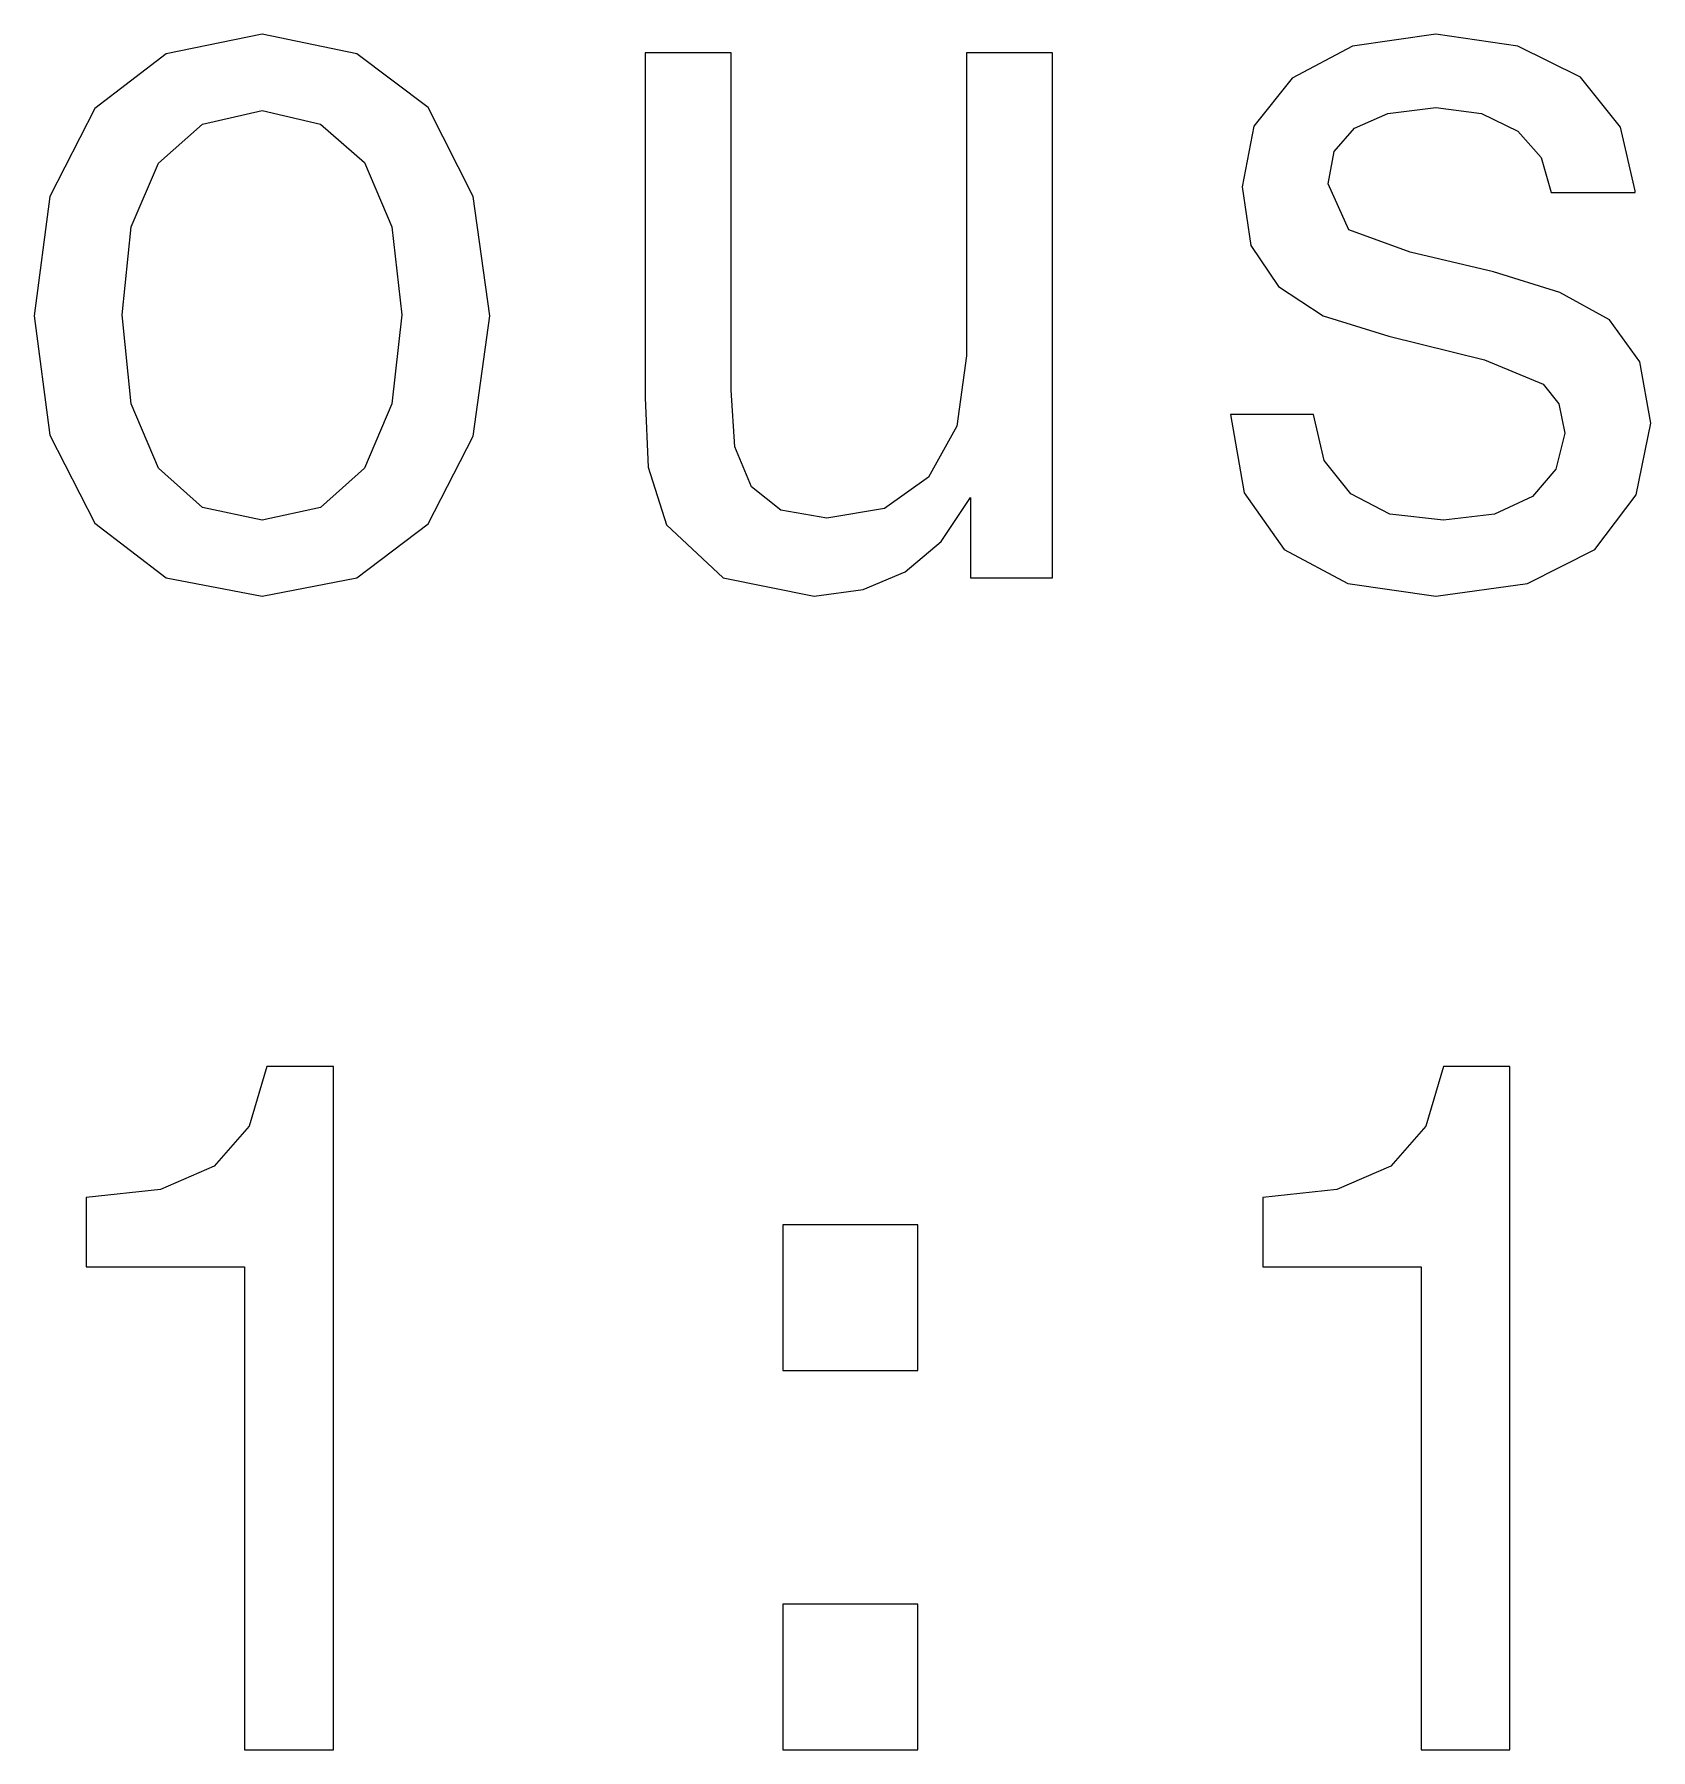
# Model space of a CAD drawing. Extents: x 145 to 857, y 42 to 790.
# Drawn here: x 461.21 to 469.55, y 393.58 to 402.43 of the extents above; entities that cross this region are included whole.
import ezdxf

# ---------------------------------------------------------------- set-up
doc = ezdxf.new("R2010")
doc.units = 0

msp = doc.modelspace()

# ---------------------------------------------------------------- linework, layer by layer
at = {"color": 7, "lineweight": 13}
for points in [[(461.2118, 400.9757), (461.2925, 400.3604), (461.5245, 399.9065), (461.8926, 399.6241), (462.3869, 399.5283), (462.8761, 399.6241), (463.2442, 399.9015), (463.4762, 400.3554), (463.562, 400.9757), (463.4762, 401.591), (463.2442, 402.0499), (462.8761, 402.3273), (462.3869, 402.4282), (461.8926, 402.3273), (461.5245, 402.0449), (461.2925, 401.591)], [(468.7414, 401.2026), (468.3127, 401.3035), (467.995, 401.4195), (467.889, 401.6565), (467.9193, 401.823), (468.0252, 401.944), (468.1967, 402.0197), (468.4438, 402.0499), (468.6808, 402.0197), (468.8674, 401.9289), (468.9885, 401.7927), (469.0389, 401.6111), (469.4726, 401.6111), (469.4726, 401.6212), (469.397, 401.949), (469.1902, 402.2062), (468.8674, 402.3676), (468.4438, 402.4282), (468.0151, 402.3676), (467.7025, 402.2012), (467.5058, 401.9541), (467.4453, 401.6414), (467.4906, 401.3388), (467.6318, 401.127), (467.8638, 400.9757), (468.2017, 400.8698), (468.696, 400.7487), (468.9986, 400.6227), (469.0793, 400.5218), (469.1095, 400.3705), (469.0641, 400.1839), (468.9431, 400.0427), (468.7464, 399.9519), (468.4842, 399.9217), (468.2068, 399.9519), (468.005, 400.0578), (467.8689, 400.2293), (467.8134, 400.4663), (467.3847, 400.4663), (467.4553, 400.0629), (467.6621, 399.7704), (467.9899, 399.5938), (468.4438, 399.5283), (468.9179, 399.5938), (469.2658, 399.7704), (469.4777, 400.0528), (469.5533, 400.421), (469.4978, 400.7387), (469.3415, 400.9555), (469.0843, 401.0967)], [(466.4669, 402.3323), (466.0231, 402.3323), (466.0231, 400.7689), (465.9726, 400.4058), (465.8264, 400.1436), (465.5994, 399.9822), (465.3019, 399.9318), (465.0648, 399.9721), (464.9135, 400.0931), (464.8278, 400.2999), (464.8076, 400.5924), (464.8076, 402.3323), (464.3638, 402.3323), (464.3638, 400.5521), (464.379, 400.194), (464.4748, 399.8965), (464.7673, 399.6241), (465.2363, 399.5283), (465.4885, 399.5636), (465.7053, 399.6544), (465.8919, 399.8107), (466.0432, 400.0377), (466.0432, 399.6241), (466.4669, 399.6241)], [(461.6657, 400.9807), (461.7111, 401.4346), (461.8523, 401.7625), (462.0793, 401.9642), (462.3869, 402.0348), (462.6895, 401.9642), (462.9164, 401.7675), (463.0576, 401.4346), (463.1081, 400.9807), (463.0576, 400.5218), (462.9164, 400.189), (462.6895, 399.9872), (462.3869, 399.9217), (462.0793, 399.9872), (461.8523, 400.189), (461.7111, 400.5218)], [(462.2961, 393.5773), (462.755, 393.5773), (462.755, 397.1025), (462.4121, 397.1025), (462.3213, 396.7949), (462.1398, 396.5881), (461.8624, 396.467), (461.4791, 396.4267), (461.4791, 396.0686), (462.2961, 396.0686)], [(468.3682, 393.5773), (468.8271, 393.5773), (468.8271, 397.1025), (468.4842, 397.1025), (468.3934, 396.7949), (468.2118, 396.5881), (467.9344, 396.467), (467.5511, 396.4267), (467.5511, 396.0686), (468.3682, 396.0686)], [(465.0749, 395.5341), (465.7709, 395.5341), (465.7709, 396.2855), (465.0749, 396.2855)], [(465.0749, 393.5773), (465.7709, 393.5773), (465.7709, 394.3287), (465.0749, 394.3287)]]:
    msp.add_lwpolyline(points, close=True, dxfattribs=at)

doc.saveas('drawing.dxf')
